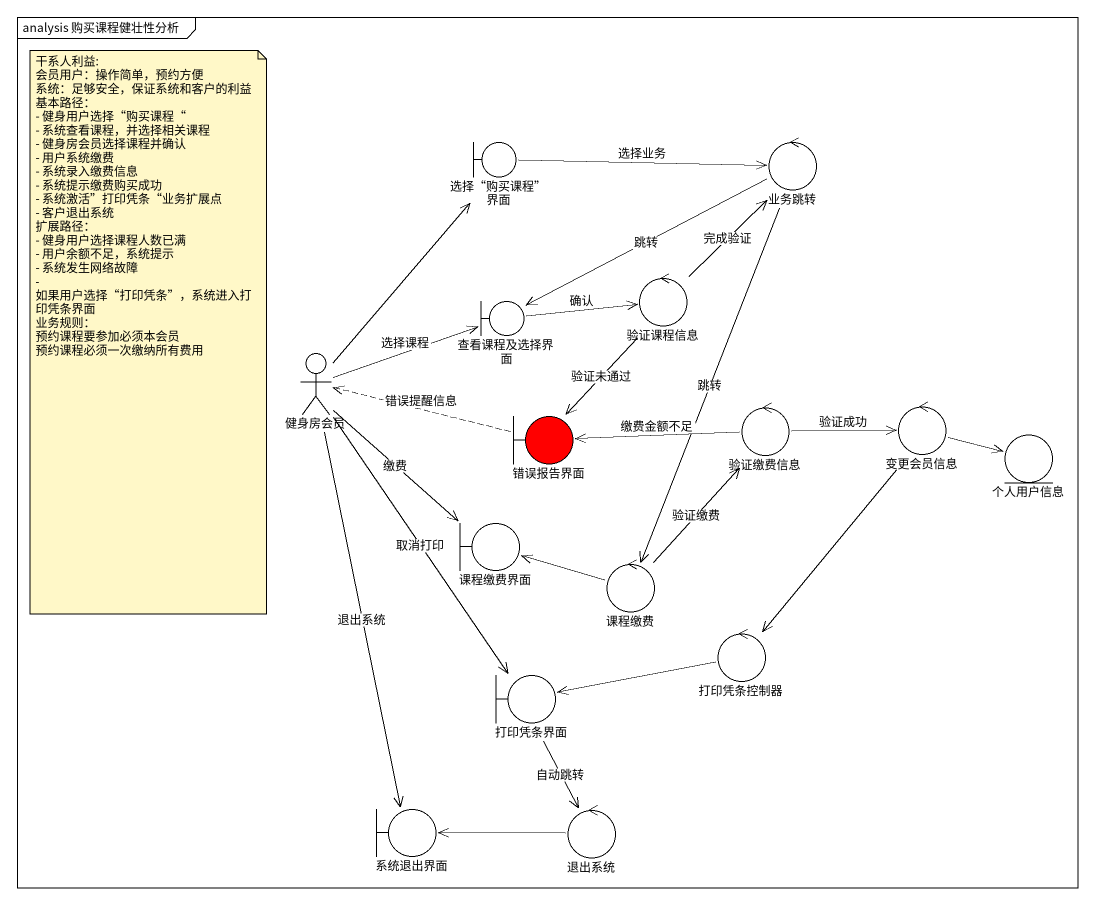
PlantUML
@startuml
mainframe analysis 购买课程健壮性分析
boundary "选择“购买课程”界面" as 选择_购买课程_界面
control 业务跳转
boundary 查看课程及选择界面
control 验证课程信息
actor 健身房会员
control 验证缴费信息
control 变更会员信息
boundary 错误报告界面 #FF0000
entity 个人用户信息
boundary 课程缴费界面
control 课程缴费
control 打印凭条控制器
boundary 打印凭条界面
boundary 系统退出界面
control 退出系统
选择_购买课程_界面 -right-> 业务跳转 : 选择业务
业务跳转 -left-> 查看课程及选择界面 : 跳转
业务跳转 --> 课程缴费 : 跳转
查看课程及选择界面 -right-> 验证课程信息 : 确认
验证课程信息 -up-> 业务跳转 : 完成验证
验证课程信息 --> 错误报告界面 : 验证未通过
健身房会员 -up-> 选择_购买课程_界面
健身房会员 -right-> 查看课程及选择界面 : 选择课程
健身房会员 --> 课程缴费界面 : 缴费
健身房会员 --> 打印凭条界面 : 取消打印
健身房会员 --> 系统退出界面 : 退出系统
验证缴费信息 -right-> 变更会员信息 : 验证成功
验证缴费信息 -left-> 错误报告界面 : 缴费金额不足
变更会员信息 -right-> 个人用户信息
变更会员信息 --> 打印凭条控制器
错误报告界面 .left.> 健身房会员 : 错误提醒信息
课程缴费 -up-> 验证缴费信息 : 验证缴费
课程缴费 -left-> 课程缴费界面
打印凭条控制器 -left-> 打印凭条界面
打印凭条界面 --> 退出系统 : 自动跳转
退出系统 -left-> 系统退出界面
note as N1
  干系人利益:
  会员用户：操作简单，预约方便
  系统：足够安全，保证系统和客户的利益
  基本路径：
  - 健身用户选择“购买课程“
  - 系统查看课程，并选择相关课程
  - 健身房会员选择课程并确认
  - 用户系统缴费
  - 系统录入缴费信息
  - 系统提示缴费购买成功
  - 系统激活”打印凭条“业务扩展点
  - 客户退出系统
  扩展路径：
  - 健身用户选择课程人数已满
  - 用户余额不足，系统提示
  - 系统发生网络故障
  - 如果用户选择“打印凭条”，系统进入打印凭条界面
  业务规则：
  预约课程要参加必须本会员
  预约课程必须一次缴纳所有费用
end note
@enduml
